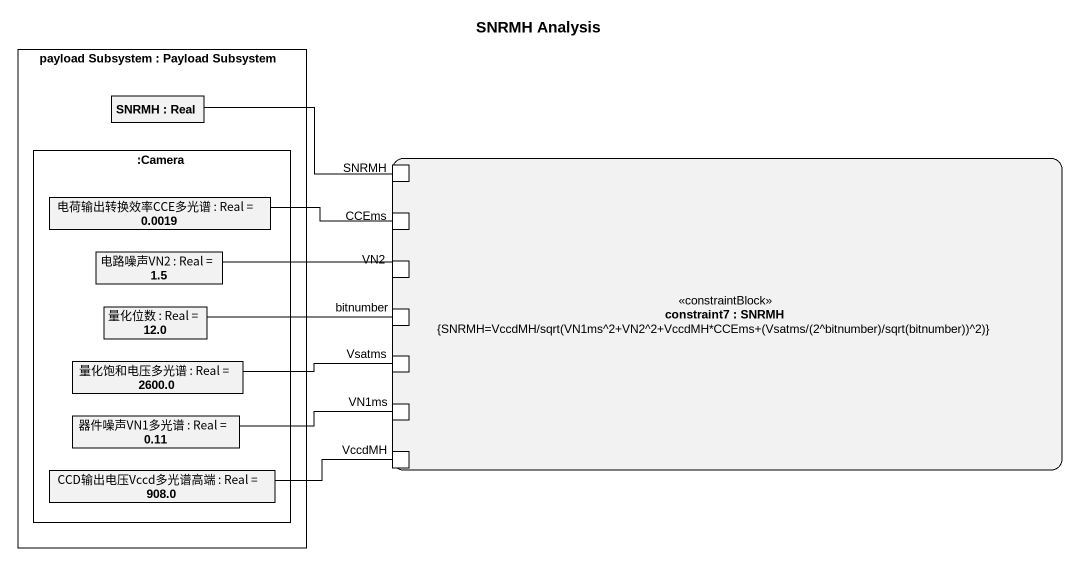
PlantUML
@startuml
title SNRMH Analysis
rectangle "payload Subsystem : Payload Subsystem" as payload_Subsystem {
  rectangle "SNRMH : Real" as SNRMH
  rectangle ":Camera" as Camera {
    rectangle "电荷输出转换效率CCE多光谱 : Real = 0.0019" as 电荷输出转换效率CCE多光谱
    rectangle "电路噪声VN2 : Real = 1.5" as 电路噪声VN2
    rectangle "量化位数 : Real = 12.0" as 量化位数
    rectangle "量化饱和电压多光谱 : Real = 2600.0" as 量化饱和电压多光谱
    rectangle "器件噪声VN1多光谱 : Real = 0.11" as 器件噪声VN1多光谱
    rectangle "CCD输出电压Vccd多光谱高端 : Real = 908.0" as CCD输出电压Vccd多光谱高端
  }
}
rectangle "constraint7 : SNRMH\n{SNRMH=VccdMH/sqrt(VN1ms^2+VN2^2+VccdMH*CCEms+(Vsatms/(2^bitnumber)/sqrt(bitnumber))^2)}" as constraint7 <<constraintBlock>> {
  port "SNRMH" as SNRMH_2
  port VN2
  port CCEms
  port bitnumber
  port Vsatms
  port VN1ms
  port VccdMH
}
SNRMH -right- SNRMH_2
电荷输出转换效率CCE多光谱 -right- CCEms
电路噪声VN2 -right- VN2
量化位数 -right- bitnumber
量化饱和电压多光谱 -right- Vsatms
器件噪声VN1多光谱 -right- VN1ms
CCD输出电压Vccd多光谱高端 -right- VccdMH
@enduml
